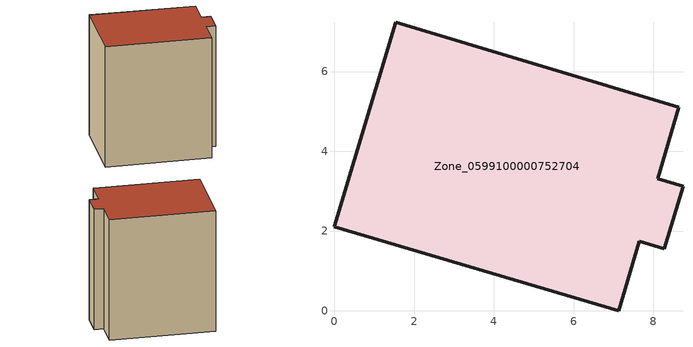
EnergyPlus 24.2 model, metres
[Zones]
Zone_0599100000752704
 floor ground (C_G): 8.11,3.31 8.74,3.12 8.27,1.56 7.64,1.74 7.13,0 0,2.11 1.54,7.24 8.64,5.11 z3.63
 wall outside (C_F): 0,2.11 7.13,0 7.64,1.74 8.27,1.56 8.74,3.12 8.11,3.31 8.64,5.11 1.54,7.24 0,2.11 z3.63:12.65
 roof outside (C_R): 8.11,3.31 8.64,5.11 1.54,7.24 0,2.11 7.13,0 7.64,1.74 8.27,1.56 8.74,3.12 z12.65
[BUILDING]
Pand.0599100000752704: North Axis=0; Terrain=City; Loads Convergence Tolerance Value=0.04; Temperature Convergence Tolerance Value=0.4; Solar Distribution=FullExterior; Maximum Number of Warmup Days=25; Minimum Number of Warmup Days=1
[Site:Location]
Rotterdam.The.Hague.AP_ZH_NLD Design_Conditions: Latitude=51.96; Longitude=4.45; Time Zone=1; Elevation=-4.5
[SITE:GROUNDTEMPERATURE:BUILDINGSURFACE]
18, 18, 18, 18, 18, 18, 18, 18, 18, 18, 18, 18
[MATERIAL] Thermal Absorptance=0.9; Solar Absorptance=0.7; Visible Absorptance=0.7
Name | Roughness | Thickness | Conductivity | Density | Specific Heat
G.TI.2006-2014 | MediumSmooth | 0.15 | 0.06 | 540 | 1210
F.TI.2006-2014 | Rough | 0.3 | 0.12 | 1920 | 840
R.TI.2006-2014 | MediumRough | 0.2 | 0.08 | 1500 | 1000
[CONSTRUCTION]
C_G: G.TI.2006-2014
C_F: F.TI.2006-2014
C_R: R.TI.2006-2014
[ZONE]
Zone_0599100000752704: Type=1; Multiplier=1; Ceiling Height=Autocalculate; Volume=Autocalculate; Floor Area=autocalculate; Part of Total Floor Area=Yes
[ZONEINFILTRATION:DESIGNFLOWRATE]
Infil_Zone_0599100000752704: Zone or ZoneList or Space or SpaceList=Zone_0599100000752704; Schedule=AlwaysOn; Design Flow Rate Calculation Method=Flow/Area; Flow Rate per Floor Area=0.0015; Constant Term Coefficient=1; Temperature Term Coefficient=0; Velocity Term Coefficient=0; Velocity Squared Term Coefficient=0
[HVACTEMPLATE:ZONE:IDEALLOADSAIRSYSTEM]
Zone_0599100000752704: Maximum Heating Supply Air Temperature=50; Minimum Cooling Supply Air Temperature=13; Maximum Heating Supply Air Humidity Ratio=0.0156; Minimum Cooling Supply Air Humidity Ratio=0.0077; Heating Limit=NoLimit; Cooling Limit=NoLimit; Dehumidification Control Type=ConstantSensibleHeatRatio; Cooling Sensible Heat Ratio=0.7; Dehumidification Setpoint=60; Humidification Control Type=None; Humidification Setpoint=30; Outdoor Air Method=None; Outdoor Air Flow Rate per Person=0.00944; Outdoor Air Flow Rate per Zone Floor Area=0; Outdoor Air Flow Rate per Zone=0; Demand Controlled Ventilation Type=None; Outdoor Air Economizer Type=NoEconomizer; Heat Recovery Type=None; Sensible Heat Recovery Effectiveness=0.7; Latent Heat Recovery Effectiveness=0.65
[ZONECONTROL:THERMOSTAT]
ThermostatControl_Zone_0599100000752704: Zone or ZoneList=Zone_0599100000752704; Control Type Schedule=DualSetpointControlType; Control 1=Thermostat_Zone_0599100000752704; Temperature Difference Between Cutout And Setpoint=0
[THERMOSTATSETPOINT:DUALSETPOINT]
Thermostat_Zone_0599100000752704: Heating Setpoint Temperature Schedule=HeatingSetpoint_Zone_0599100000752704; Cooling Setpoint Temperature Schedule=CoolingSetpoint_Zone_0599100000752704
[SCHEDULE:COMPACT]
HeatingSetpoint_Zone_0599100000752704: Through: 12/31, For: AllDays, Until: 24:00, 21
CoolingSetpoint_Zone_0599100000752704: Through: 12/31, For: AllDays, Until: 24:00, 24
DualSetpointControlType: Through: 12/31, For: AllDays, Until: 24:00, 4
AlwaysOn: Through: 12/31, For: AllDays, Until: 24:00, 1
